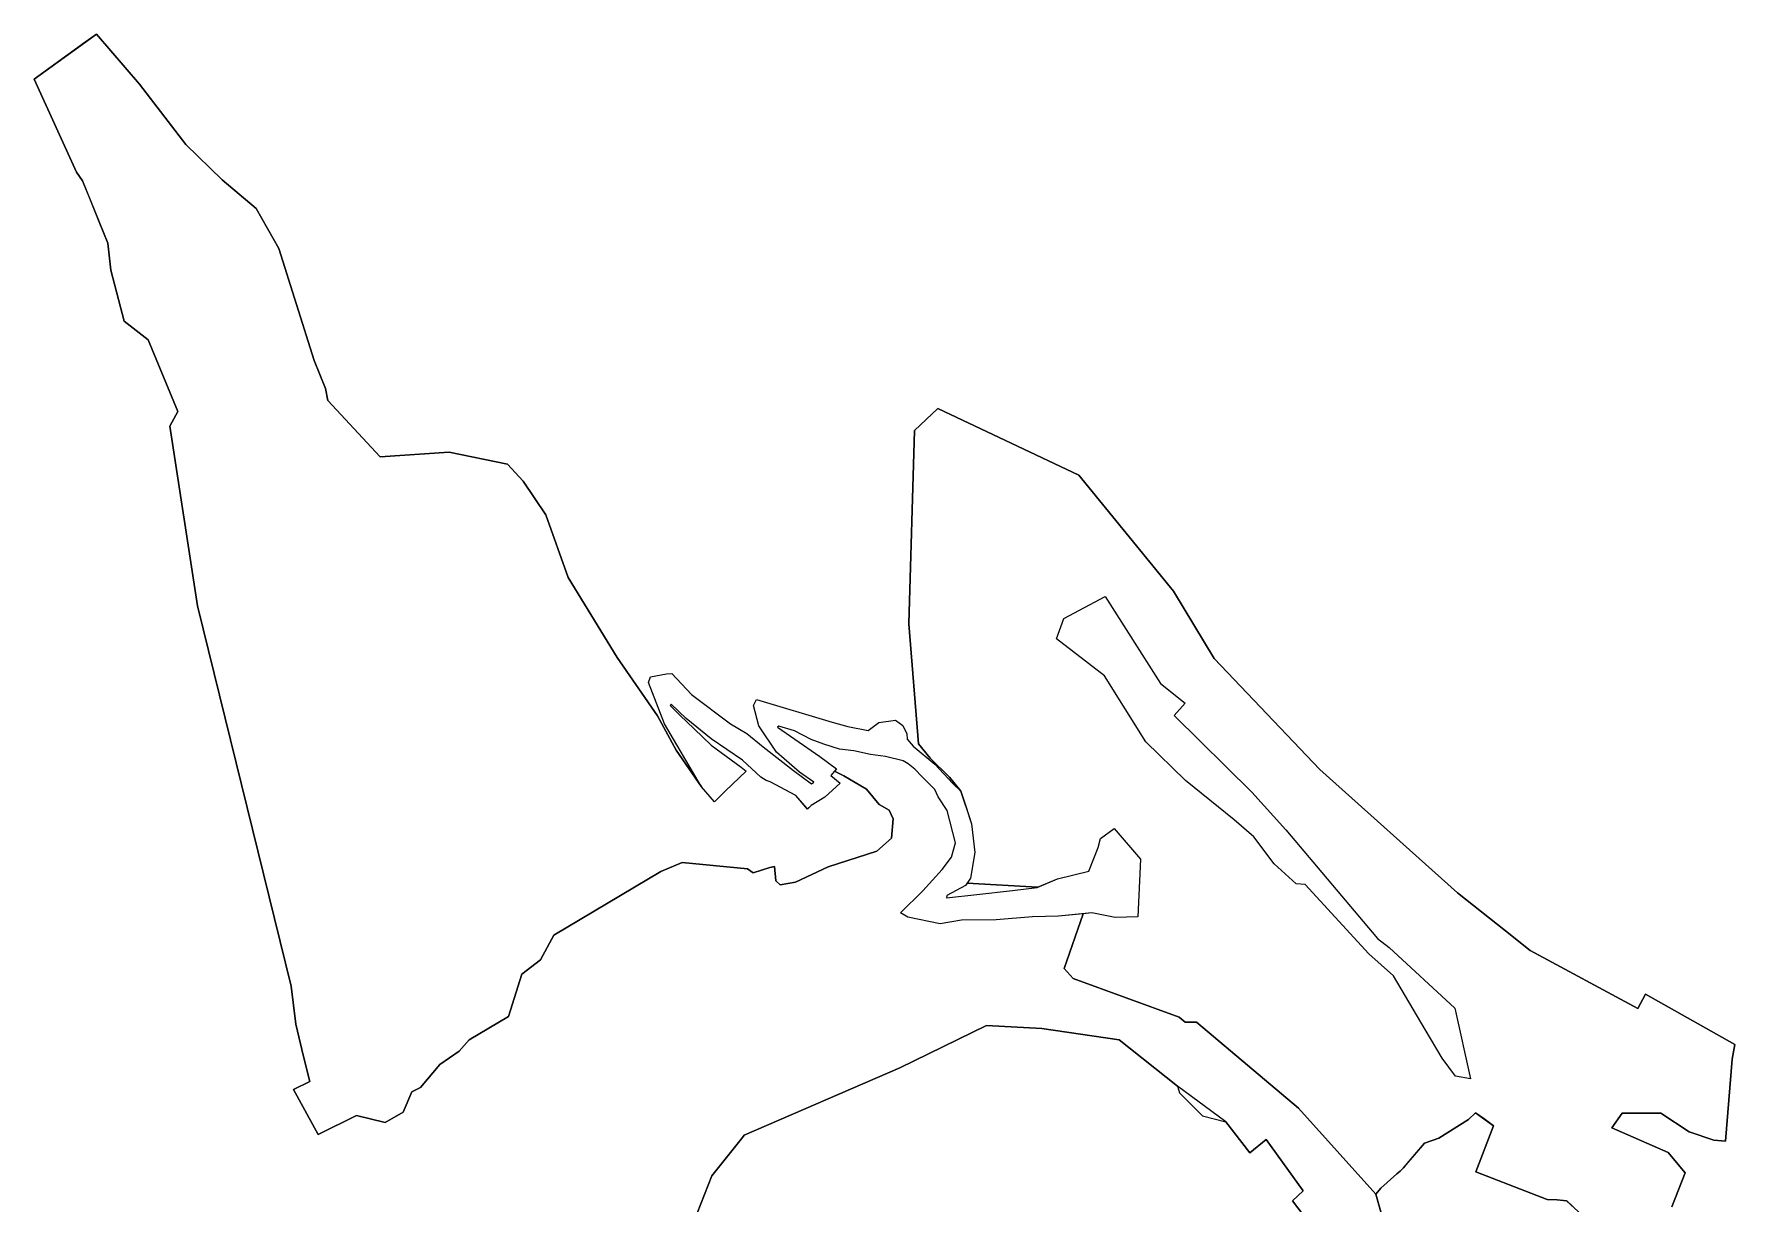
# Model space of a CAD drawing. Header units: metres. Extents: x 254550 to 279186, y 560399 to 562374.
# Drawn here: x 255206.5 to 255469.4, y 561273.9 to 561454.8 of the extents above; entities that cross this region are included whole.
import ezdxf

# ---------------------------------------------------------------- set-up
doc = ezdxf.new("R2010")
doc.units = ezdxf.units.M
for name, color, linetype, lineweight in [('E-1', 106, 'Continuous', 25), ('Heritage precinct', 30, 'Continuous', 25), ('Institutional- 2', 150, 'Continuous', 25), ('parking', 254, 'Continuous', 25), ('proposed footpath', 43, 'Continuous', 25)]:
    doc.layers.add(name, color=color, linetype=linetype, lineweight=lineweight)

msp = doc.modelspace()

# ---------------------------------------------------------------- linework, layer by layer
at = {"layer": 'E-1'}
for points in [[(255415.01, 561271.43), (255413.92, 561275.43), (255401.94, 561288.74), (255386.17, 561302.04), (255384.42, 561302.02), (255383.48, 561302.82), (255367.09, 561308.76), (255365.74, 561310.3), (255368.64, 561318.79), (255364.86, 561318.39), (255360.8, 561318.32), (255355.21, 561317.86), (255349.85, 561317.82), (255346.55, 561317.25), (255341.57, 561318.27), (255340.42, 561318.95), (255343.89, 561322.33), (255346.86, 561325.65), (255348.3, 561327.55), (255348.91, 561329.73), (255347.65, 561334.75), (255346.26, 561336.86), (255345.74, 561338), (255343.77, 561339.95), (255342.66, 561341.15), (255341.6, 561341.97), (255340.81, 561342.43), (255338.11, 561343.11), (255335.76, 561343.43), (255333.23, 561343.97), (255330.97, 561344.21), (255328.56, 561345), (255326.59, 561345.73), (255324.01, 561347.07), (255321.62, 561347.81), (255321.38, 561347.63), (255324.09, 561345.8), (255327.97, 561343.08), (255330.54, 561341.18), (255330.24, 561340.81), (255331.65, 561340.1), (255335.18, 561338.04), (255337.11, 561335.69), (255338.66, 561334.8), (255339.3, 561333.47), (255339.04, 561330.47), (255336.78, 561328.45), (255329.26, 561326.05), (255324.17, 561323.67), (255321.82, 561323.24), (255321.13, 561323.87), (255320.94, 561326.08), (255320.24, 561325.93), (255317.64, 561325.1), (255316.75, 561325.74), (255306.65, 561326.72), (255303.39, 561325.31), (255286.85, 561315.47), (255284.76, 561311.65), (255281.86, 561309.45), (255279.8, 561302.9), (255273.75, 561299.27), (255272.21, 561297.55), (255269.22, 561295.48), (255266.22, 561291.9), (255264.87, 561291.26), (255263.55, 561288.12), (255260.74, 561286.52), (255256.35, 561287.57), (255250.38, 561284.64), (255246.61, 561291.64), (255249.1, 561292.86), (255248.12, 561296.71), (255246.96, 561301.71), (255246.24, 561307.58), (255231.76, 561366.37), (255227.47, 561394.15), (255228.71, 561396.44), (255224.11, 561407.51), (255220.39, 561410.39), (255218.36, 561418.27), (255217.89, 561422.47), (255216.45, 561426.03), (255214.88, 561429.91), (255213.98, 561432.11), (255213.05, 561433.42), (255206.48, 561447.81), (255216.13, 561454.8), (255222.79, 561447.05), (255229.93, 561437.7), (255235.58, 561432.26), (255240.84, 561427.82), (255244.32, 561421.63), (255249.8, 561404.34), (255251.52, 561400.02), (255251.9, 561398.14), (255260, 561389.41), (255270.64, 561390.14), (255279.69, 561388.29), (255282.07, 561385.68), (255285.6, 561380.46), (255289.03, 561370.76), (255296.63, 561358.41), (255302.86, 561349.4), (255305.73, 561344.1), (255309.64, 561338.43), (255303.95, 561348.14), (255301.44, 561354.53), (255301.78, 561355.41), (255304.23, 561355.89), (255305.05, 561355.91), (255308.1, 561352.66), (255314.15, 561348.13), (255316.65, 561346.63), (255319.19, 561344.6), (255323.88, 561340.95), (255326.68, 561338.87), (255327.02, 561339.13), (255324.8, 561340.67), (255321.23, 561343.78), (255318.54, 561347.83), (255317.68, 561351), (255318.15, 561351.92), (255329.86, 561348.41), (255332.27, 561347.72), (255335.41, 561347.13), (255337.06, 561348.38), (255339.64, 561348.71), (255340.78, 561347.88), (255341.42, 561346.62), (255341.44, 561345.78), (255342.38, 561344.7), (255345.71, 561341.9), (255348.53, 561338.91), (255349.72, 561337.76), (255350.5, 561335.43), (255349.72, 561337.76), (255348.01, 561339.88), (255344.99, 561342.83), (255343.22, 561345.05), (255341.73, 561363.61), (255342.56, 561393.5), (255346.21, 561396.92), (255367.99, 561386.58), (255382.63, 561368.64), (255388.89, 561358.27), (255405.24, 561341.1), (255426.54, 561322.04), (255433.92, 561316.14), (255437.76, 561313.08), (255454.37, 561304.14), (255455.56, 561306.35), (255469.41, 561298.59), (255468.97, 561296.28), (255467.92, 561283.64), (255466.16, 561283.78), (255462.34, 561285.06), (255457.97, 561287.98), (255451.98, 561287.95), (255450.35, 561285.7), (255459.09, 561281.87), (255461.71, 561278.73), (255459.64, 561273.45)], [(255307.31, 561268.18), (255311.24, 561278.27), (255315.99, 561284.2), (255316.25, 561284.53), (255340.34, 561294.97), (255353.71, 561301.53), (255362.25, 561301.05), (255374.21, 561299.29), (255383.26, 561292.15), (255383.56, 561291.12), (255387.12, 561287.56), (255390.72, 561286.61), (255394.42, 561281.82), (255396.93, 561283.87), (255402.66, 561275.93), (255401.03, 561274.39), (255404.31, 561270.07)]]:
    msp.add_lwpolyline(points, dxfattribs=at)
for points in [[(255428.54, 561293.25), (255426.23, 561293.66), (255424.14, 561296.46), (255421.51, 561300.9), (255416.63, 561309.18), (255412.8, 561312.58), (255402.99, 561323.33), (255401.57, 561323.41), (255398.19, 561326.5), (255395.05, 561330.66), (255391.98, 561333.32), (255384.48, 561339.41), (255378.35, 561345.36), (255371.95, 561355.58), (255364.53, 561361.29), (255365.67, 561364.44), (255372.04, 561367.82), (255380.62, 561354.37), (255384.41, 561351.32), (255382.73, 561349.46), (255394.75, 561337.61), (255400, 561331.78), (255414.15, 561314.97), (255415.98, 561313.55), (255426.11, 561304.2)], [(255350.72, 561323.52), (255350.47, 561323.16), (255347.56, 561321.6), (255347.53, 561321.24), (255352.23, 561321.78), (255357.72, 561322.37), (255361.54, 561322.85), (255361.62, 561322.89)]]:
    msp.add_lwpolyline(points, close=True, dxfattribs=at)
at = {"layer": 'Heritage precinct'}
msp.add_lwpolyline([(255338.66, 561334.8), (255337.11, 561335.69), (255335.18, 561338.04), (255331.65, 561340.1), (255330.24, 561340.81), (255329.65, 561340.17), (255331.07, 561338.98), (255328.71, 561336.82), (255326.63, 561335.5), (255326.05, 561334.95), (255324.26, 561337.07), (255320.25, 561339.17), (255319.64, 561339.38), (255318.84, 561339.9), (255315.99, 561342.55), (255311.17, 561345.85), (255307.31, 561348.99), (255304.98, 561351.2), (255304.8, 561351.01), (255306.3, 561349.49), (255308.51, 561347.37), (255311.17, 561344.87), (255315.78, 561341.44), (255316.54, 561340.85), (255313.39, 561337.79), (255311.65, 561336.1), (255309.64, 561338.43), (255305.73, 561344.1), (255302.86, 561349.4), (255296.63, 561358.41), (255289.03, 561370.76), (255285.6, 561380.46), (255282.07, 561385.68), (255279.69, 561388.29), (255270.64, 561390.14), (255260, 561389.41), (255251.9, 561398.14), (255251.52, 561400.02), (255249.8, 561404.34), (255244.32, 561421.63), (255240.84, 561427.82), (255235.58, 561432.26), (255229.93, 561437.7), (255222.79, 561447.05), (255216.13, 561454.8), (255214.4, 561453.55), (255206.48, 561447.81), (255213.05, 561433.42), (255213.98, 561432.11), (255217.89, 561422.47), (255218.36, 561418.27), (255220.39, 561410.39), (255224.11, 561407.51), (255228.71, 561396.44), (255227.47, 561394.15), (255231.76, 561366.37), (255246.24, 561307.58), (255246.96, 561301.71), (255248.12, 561296.71), (255249.1, 561292.86), (255246.61, 561291.64), (255250.38, 561284.64), (255256.35, 561287.57), (255260.74, 561286.52), (255263.55, 561288.12), (255264.87, 561291.26), (255266.22, 561291.9), (255269.22, 561295.48), (255272.21, 561297.55), (255273.75, 561299.27), (255279.8, 561302.9), (255281.86, 561309.45), (255284.76, 561311.65), (255286.85, 561315.47), (255303.39, 561325.31), (255306.65, 561326.72), (255316.75, 561325.74), (255317.64, 561325.1), (255320.24, 561325.93), (255320.94, 561326.08), (255321.13, 561323.87), (255321.82, 561323.24), (255324.17, 561323.67), (255329.26, 561326.05), (255336.78, 561328.45), (255339.04, 561330.47), (255339.3, 561333.47)], close=True, dxfattribs=at)
at = {"layer": 'Institutional- 2'}
for points in [[(255459.64, 561273.45), (255461.71, 561278.73), (255459.09, 561281.87), (255450.35, 561285.7), (255451.98, 561287.95), (255457.97, 561287.98), (255462.34, 561285.06), (255466.16, 561283.78), (255467.92, 561283.64), (255468.97, 561296.28), (255469.41, 561298.59), (255455.56, 561306.35), (255454.37, 561304.14), (255437.76, 561313.08), (255433.92, 561316.14), (255426.54, 561322.04), (255405.24, 561341.1), (255388.89, 561358.27), (255382.63, 561368.64), (255367.99, 561386.58), (255346.21, 561396.92), (255342.56, 561393.5), (255341.73, 561363.61), (255343.22, 561345.05), (255344.99, 561342.83), (255348.01, 561339.88), (255349.72, 561337.75), (255350.5, 561335.43), (255351.41, 561332.71), (255351.93, 561328.27), (255351.25, 561324.3), (255350.72, 561323.52), (255361.62, 561322.89), (255364.71, 561324.2), (255369.53, 561325.35), (255370.95, 561329.03), (255371.31, 561330.41), (255373.43, 561331.97), (255377.51, 561327.24), (255377.1, 561318.3), (255373.6, 561318.2), (255370.01, 561318.94), (255368.64, 561318.79), (255365.74, 561310.3), (255367.09, 561308.76), (255383.48, 561302.82), (255384.42, 561302.02), (255386.17, 561302.04), (255401.94, 561288.74), (255413.92, 561275.43), (255414.67, 561276.37), (255417.13, 561278.57), (255417.67, 561278.99), (255418.17, 561279.52), (255421.44, 561283.32), (255423.64, 561284.09), (255428.22, 561287), (255429.32, 561287.99), (255432.09, 561286.01), (255429.34, 561278.91), (255440.36, 561274.62), (255441.93, 561274.56), (255443.4, 561274.42), (255445.33, 561272.61)], [(255404.31, 561270.07), (255401.03, 561274.39), (255402.66, 561275.93), (255396.93, 561283.87), (255394.42, 561281.82), (255390.72, 561286.61), (255383.26, 561292.15), (255374.21, 561299.29), (255362.25, 561301.05), (255353.71, 561301.53), (255340.34, 561294.97), (255316.25, 561284.53), (255315.99, 561284.2), (255311.24, 561278.27), (255307.31, 561268.18)]]:
    msp.add_lwpolyline(points, dxfattribs=at)
at = {"layer": 'parking'}
msp.add_lwpolyline([(255444.63, 561273.26), (255443.37, 561274.42), (255441.93, 561274.56), (255440.36, 561274.62), (255435.31, 561276.58), (255429.34, 561278.91), (255432.09, 561286.01), (255430.66, 561287.06), (255429.32, 561287.99), (255428.22, 561287), (255423.64, 561284.09), (255421.44, 561283.32), (255418.52, 561279.98), (255418.17, 561279.52), (255417.67, 561278.99), (255417.13, 561278.57), (255414.67, 561276.37), (255413.92, 561275.43), (255415.01, 561271.43)], dxfattribs=at)
at = {"layer": 'proposed footpath'}
msp.add_lwpolyline([(255309.64, 561338.43), (255303.95, 561348.14), (255301.44, 561354.53), (255301.78, 561355.41), (255304.23, 561355.89), (255305.05, 561355.91), (255308.1, 561352.66), (255314.15, 561348.13), (255316.65, 561346.63), (255319.19, 561344.6), (255323.88, 561340.95), (255326.68, 561338.87), (255327.02, 561339.13), (255324.8, 561340.67), (255321.23, 561343.78), (255318.54, 561347.83), (255317.68, 561351), (255318.15, 561351.92), (255329.86, 561348.41), (255332.27, 561347.72), (255335.41, 561347.13), (255337.06, 561348.38), (255339.64, 561348.71), (255340.78, 561347.88), (255341.42, 561346.62), (255341.44, 561345.78), (255342.38, 561344.7), (255345.71, 561341.9), (255348.53, 561338.91), (255349.72, 561337.76), (255351.41, 561332.71), (255351.93, 561328.27), (255351.25, 561324.3), (255350.47, 561323.16), (255347.56, 561321.6), (255347.53, 561321.24), (255352.23, 561321.78), (255357.72, 561322.37), (255361.54, 561322.85), (255364.71, 561324.2), (255369.53, 561325.35), (255370.95, 561329.03), (255371.31, 561330.41), (255373.43, 561331.97), (255377.51, 561327.24), (255377.1, 561318.3), (255373.6, 561318.2), (255370.01, 561318.94), (255364.86, 561318.39), (255360.8, 561318.32), (255355.21, 561317.86), (255349.85, 561317.82), (255346.55, 561317.25), (255341.57, 561318.27), (255340.42, 561318.95), (255343.89, 561322.33), (255346.86, 561325.65), (255348.3, 561327.55), (255348.91, 561329.73), (255347.65, 561334.75), (255346.26, 561336.86), (255345.74, 561338), (255343.77, 561339.95), (255342.66, 561341.15), (255341.6, 561341.97), (255340.81, 561342.43), (255338.11, 561343.11), (255335.76, 561343.43), (255333.23, 561343.97), (255330.97, 561344.21), (255328.56, 561345), (255326.59, 561345.73), (255324.01, 561347.07), (255321.62, 561347.81), (255321.38, 561347.63), (255324.09, 561345.8), (255327.97, 561343.08), (255330.54, 561341.18), (255330.24, 561340.81), (255329.65, 561340.17), (255331.07, 561338.98), (255328.71, 561336.82), (255326.63, 561335.5), (255326.03, 561334.99), (255324.26, 561337.07), (255320.25, 561339.17), (255319.64, 561339.38), (255318.84, 561339.9), (255315.99, 561342.55), (255311.17, 561345.85), (255307.31, 561348.99), (255304.98, 561351.2), (255304.8, 561351.01), (255306.3, 561349.49), (255308.51, 561347.37), (255311.17, 561344.87), (255315.78, 561341.44), (255316.54, 561340.85), (255313.39, 561337.79), (255311.65, 561336.1)], close=True, dxfattribs=at)

doc.saveas('drawing.dxf')
